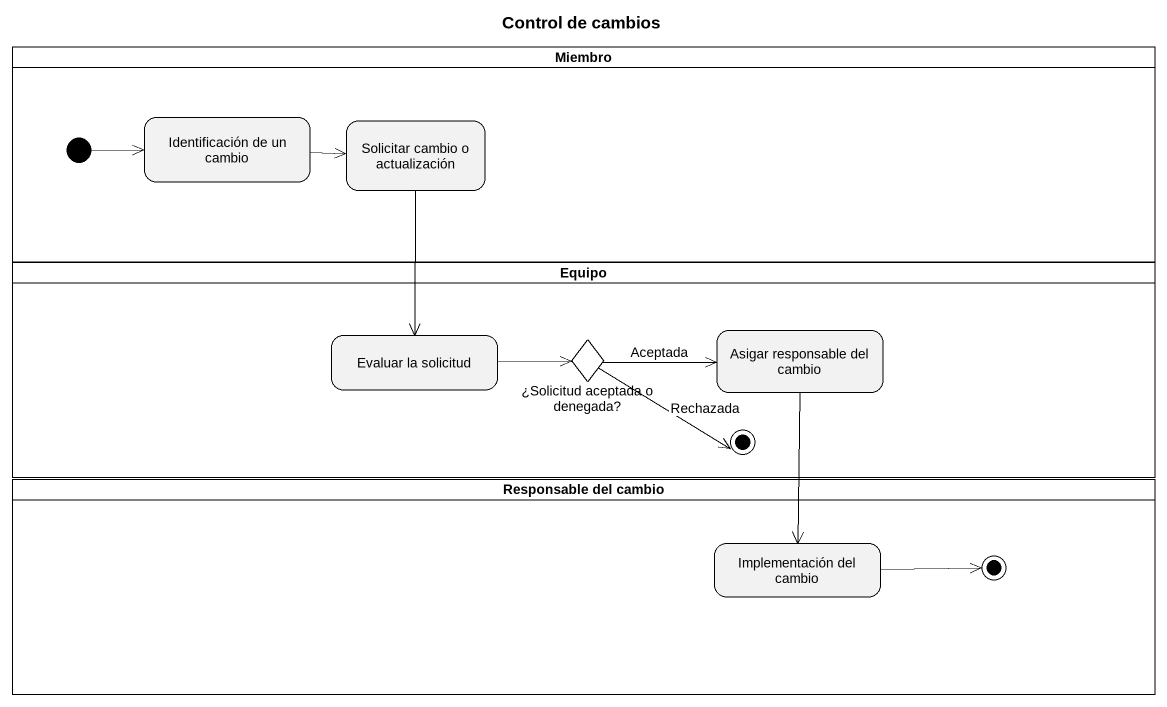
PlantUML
@startuml
title Control de cambios
hide empty description
state Miembro <<partition>> {
  state "Identificación de un cambio" as Identificación_de_un_cambio
  state "Solicitar cambio o actualización" as Solicitar_cambio_o
  [*] -right-> Identificación_de_un_cambio
}
state Equipo <<partition>> {
  state "Evaluar la solicitud" as Evaluar_la_solicitud
  state "¿Solicitud aceptada o denegada?" as Solicitud_aceptada_o <<choice>>
  state "Asigar responsable del cambio" as Asigar_responsable_del
  Solicitud_aceptada_o -right-> [*] : Rechazada
}
state "Responsable del cambio" as Responsable_del_cambio <<partition>> {
  state "Implementación del cambio" as Implementación_del_cambio
  Implementación_del_cambio -right-> [*]
}
Identificación_de_un_cambio -right-> Solicitar_cambio_o
Solicitar_cambio_o --> Evaluar_la_solicitud
Evaluar_la_solicitud -right-> Solicitud_aceptada_o
Solicitud_aceptada_o -right-> Asigar_responsable_del : Aceptada
Asigar_responsable_del --> Implementación_del_cambio
@enduml
